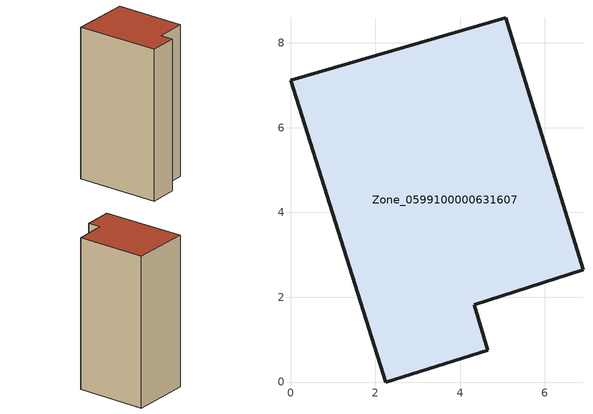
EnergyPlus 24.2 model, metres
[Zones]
Zone_0599100000631607
 floor ground (C_G): 0,7.12 5.08,8.59 6.9,2.65 4.33,1.82 4.65,0.75 2.25,0 z0
 wall outside (C_F): 2.25,0 4.65,0.75 4.33,1.82 6.9,2.65 5.08,8.59 0,7.12 2.25,0 z0:13.73
 roof outside (C_R): 5.08,8.59 0,7.12 2.25,0 4.65,0.75 4.33,1.82 6.9,2.65 z13.73
[BUILDING]
Pand.0599100000631607: North Axis=0; Terrain=City; Loads Convergence Tolerance Value=0.04; Temperature Convergence Tolerance Value=0.4; Solar Distribution=FullExterior; Maximum Number of Warmup Days=25; Minimum Number of Warmup Days=1
[Site:Location]
Rotterdam.The.Hague.AP_ZH_NLD Design_Conditions: Latitude=51.96; Longitude=4.45; Time Zone=1; Elevation=-4.5
[SITE:GROUNDTEMPERATURE:BUILDINGSURFACE]
18, 18, 18, 18, 18, 18, 18, 18, 18, 18, 18, 18
[MATERIAL] Thermal Absorptance=0.9; Solar Absorptance=0.7; Visible Absorptance=0.7
Name | Roughness | Thickness | Conductivity | Density | Specific Heat
G.TI.1946 | MediumSmooth | 0.15 | 1 | 540 | 1210
F.TI.1946 | Rough | 0.3 | 0.857143 | 1920 | 840
R.TI.1946 | MediumRough | 0.2 | 0.1 | 1500 | 1000
[CONSTRUCTION]
C_G: G.TI.1946
C_F: F.TI.1946
C_R: R.TI.1946
[ZONE]
Zone_0599100000631607: Type=1; Multiplier=1; Ceiling Height=Autocalculate; Volume=Autocalculate; Floor Area=autocalculate; Part of Total Floor Area=Yes
[ZONEINFILTRATION:DESIGNFLOWRATE]
Infil_Zone_0599100000631607: Zone or ZoneList or Space or SpaceList=Zone_0599100000631607; Schedule=AlwaysOn; Design Flow Rate Calculation Method=Flow/Area; Flow Rate per Floor Area=0.003; Constant Term Coefficient=1; Temperature Term Coefficient=0; Velocity Term Coefficient=0; Velocity Squared Term Coefficient=0
[HVACTEMPLATE:ZONE:IDEALLOADSAIRSYSTEM]
Zone_0599100000631607: Maximum Heating Supply Air Temperature=50; Minimum Cooling Supply Air Temperature=13; Maximum Heating Supply Air Humidity Ratio=0.0156; Minimum Cooling Supply Air Humidity Ratio=0.0077; Heating Limit=NoLimit; Cooling Limit=NoLimit; Dehumidification Control Type=ConstantSensibleHeatRatio; Cooling Sensible Heat Ratio=0.7; Dehumidification Setpoint=60; Humidification Control Type=None; Humidification Setpoint=30; Outdoor Air Method=None; Outdoor Air Flow Rate per Person=0.00944; Outdoor Air Flow Rate per Zone Floor Area=0; Outdoor Air Flow Rate per Zone=0; Demand Controlled Ventilation Type=None; Outdoor Air Economizer Type=NoEconomizer; Heat Recovery Type=None; Sensible Heat Recovery Effectiveness=0.7; Latent Heat Recovery Effectiveness=0.65
[ZONECONTROL:THERMOSTAT]
ThermostatControl_Zone_0599100000631607: Zone or ZoneList=Zone_0599100000631607; Control Type Schedule=DualSetpointControlType; Control 1=Thermostat_Zone_0599100000631607; Temperature Difference Between Cutout And Setpoint=0
[THERMOSTATSETPOINT:DUALSETPOINT]
Thermostat_Zone_0599100000631607: Heating Setpoint Temperature Schedule=HeatingSetpoint_Zone_0599100000631607; Cooling Setpoint Temperature Schedule=CoolingSetpoint_Zone_0599100000631607
[SCHEDULE:COMPACT]
HeatingSetpoint_Zone_0599100000631607: Through: 12/31, For: AllDays, Until: 24:00, 21
CoolingSetpoint_Zone_0599100000631607: Through: 12/31, For: AllDays, Until: 24:00, 24
DualSetpointControlType: Through: 12/31, For: AllDays, Until: 24:00, 4
AlwaysOn: Through: 12/31, For: AllDays, Until: 24:00, 1
